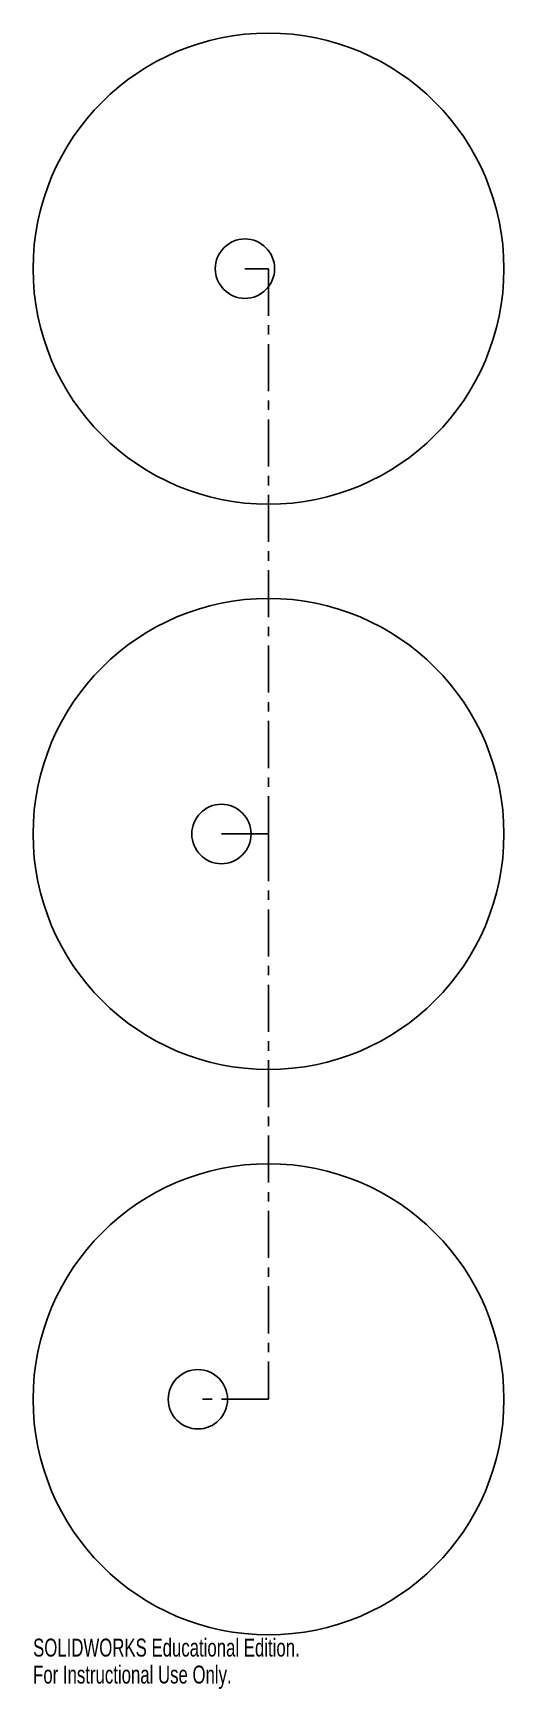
# Model space of a CAD drawing. Header units: inches. Extents: x -2.5 to 2.5, y -15.1 to 2.5.
import ezdxf

# ---------------------------------------------------------------- set-up
doc = ezdxf.new("R2010")
doc.units = ezdxf.units.IN
doc.header["$MEASUREMENT"] = 0
doc.linetypes.add('CENTERX2', pattern=[0.8, 0.5, -0.1, 0.1, -0.1])
doc.styles.add('SLDTEXTSTYLE0', font='TXT', dxfattribs={"width": 0.7})

msp = doc.modelspace()

# ---------------------------------------------------------------- linework, layer by layer
at = {"color": 7, "linetype": 'CENTERX2'}
for p, q in [((0, 0), (-0.25, 0)), ((0, 0), (0, -6)), ((0, -6), (-0.5, -6)), ((0, -6), (0, -12)), ((0, -12), (-0.75, -12))]:
    msp.add_line(p, q, dxfattribs=at)
at = {"color": 7, "linetype": 'Continuous'}
for centre, radius in [((0, 0), 2.5), ((-0.25, 0), 0.315), ((0, -6), 2.5), ((-0.5, -6), 0.315), ((0, -12), 2.5), ((-0.75, -12), 0.315)]:
    msp.add_circle(centre, radius, dxfattribs=at)

# ---------------------------------------------------------------- texts
at = {"color": 7, "linetype": 'Continuous', "char_height": 0.1903, "attachment_point": 1, "style": 'SLDTEXTSTYLE0'}
for s, insert in [('SOLIDWORKS Educational Edition.', (-2.5, -14.54)), ('For Instructional Use Only.', (-2.5, -14.826))]:
    msp.add_mtext(s, dxfattribs=dict(at, insert=insert))

doc.saveas('drawing.dxf')
